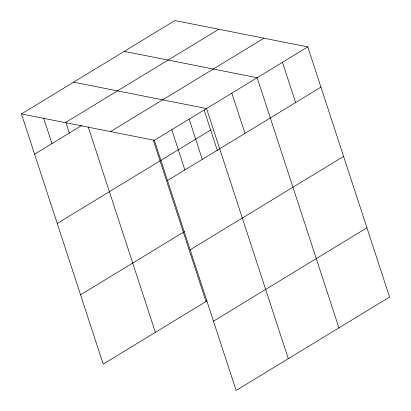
<?xml version="1.0" encoding="UTF-8"?>
<svg xmlns="http://www.w3.org/2000/svg" width="411" height="411" viewBox="0 0 411 411"><rect width="100%" height="100%" fill="white"/><g stroke="black" fill="none" stroke-linecap="round" stroke-linejoin="round"><path stroke-width="0.62" d="M21.429 113.939L174.881 20.55L307.803 46.905L389.571 297.061L236.12 390.45L154.356 140.29L21.429 113.939L103.197 364.095L207.082 300.873M65.298 122.632L218.744 29.248M34.581 154.171L81.861 125.396M110.492 131.597L263.939 38.208M154.356 140.29L307.803 46.905M57.227 223.445L210.673 130.061M167.508 180.527L320.955 87.142M80.551 294.821L184.441 231.599M190.149 249.801L343.596 156.416M213.479 321.176L366.925 227.786M124.24 51.37L257.168 77.72L338.931 327.88M73.605 82.185L206.528 108.54L288.291 358.7M282.485 62.313L295.637 102.55M231.85 93.133L244.997 133.37M204.118 110.009L217.45 150.801M189.137 119.123L202.289 159.36M171.747 129.706L184.899 169.943M153.282 140.218L206.003 301.525M88.144 126.675L155.368 332.345M65.976 122.642L69.361 133.005M43.602 117.983L51.971 143.588"/></g></svg>
